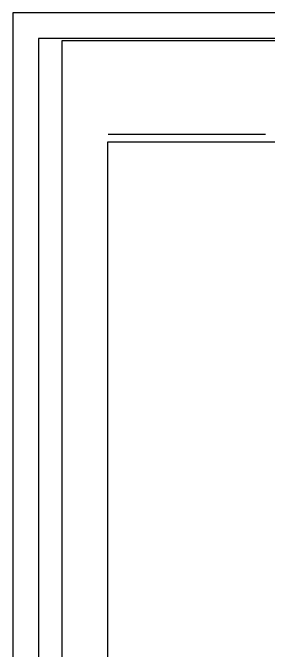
# Model space of a CAD drawing. Header units: millimetres. Extents: x 10 to 831, y 7 to 587.
# Drawn here: x 10.2 to 63.6, y 453.6 to 586.9 of the extents above; entities that cross this region are included whole.
import ezdxf

# ---------------------------------------------------------------- set-up
doc = ezdxf.new("R2010")
doc.units = ezdxf.units.MM
doc.layers.get('0').update_dxf_attribs({"linetype": 'CONTINUOUS'})

msp = doc.modelspace()

# ---------------------------------------------------------------- linework, layer by layer
at = {"color": 9}
for p, q in [((831.144, 586.863), (10.163, 586.863)), ((10.163, 586.863), (10.163, 7.0032)), ((825.779, 581.501), (15.5291, 581.501)), ((15.5291, 581.501), (15.5291, 12.3679))]:
    msp.add_line(p, q, dxfattribs=at)
at = {"color": 0}
for p, q in [((714.005, 581.007), (20.4088, 581.007)), ((20.4088, 581.007), (20.4088, 174.906)), ((30.1032, 561.463), (63.0068, 561.463)), ((156.891, 559.812), (29.9751, 559.812)), ((29.9751, 559.812), (29.9751, 185.004))]:
    msp.add_line(p, q, dxfattribs=at)

doc.saveas('drawing.dxf')
